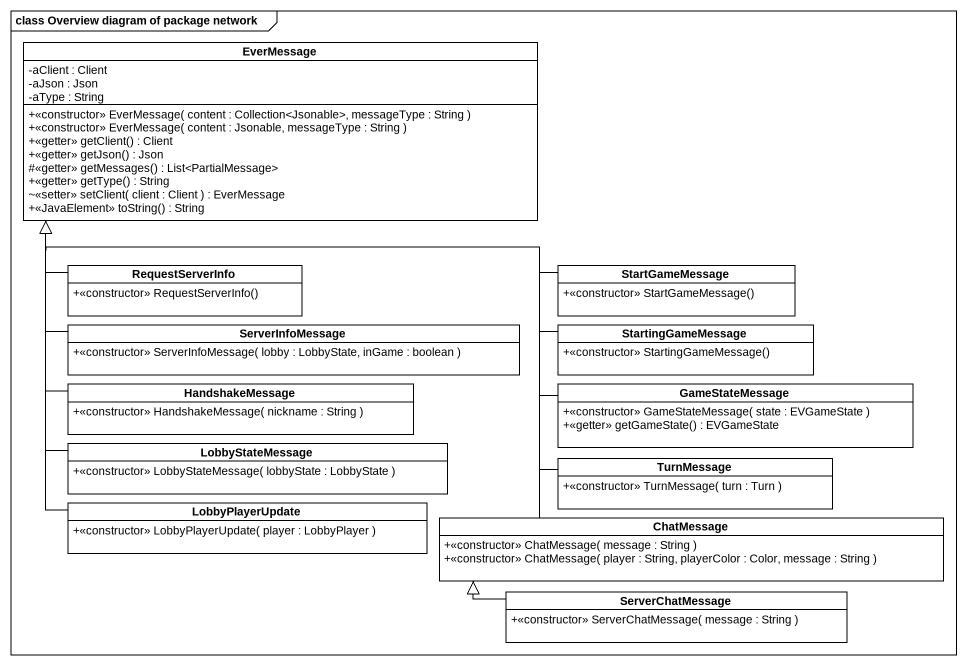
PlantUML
@startuml
mainframe class Overview diagram of package network
hide circle
hide empty members
skinparam classAttributeIconSize 0
class EverMessage {
  -aClient : Client
  -aJson : Json
  -aType : String
  +<<constructor>> EverMessage( content : Collection<Jsonable>, messageType : String )
  +<<constructor>> EverMessage( content : Jsonable, messageType : String )
  +<<getter>> getClient() : Client
  +<<getter>> getJson() : Json
  #<<getter>> getMessages() : List<PartialMessage>
  +<<getter>> getType() : String
  ~<<setter>> setClient( client : Client ) : EverMessage
  +<<JavaElement>> toString() : String
}
class RequestServerInfo {
  +<<constructor>> RequestServerInfo()
}
class StartGameMessage {
  +<<constructor>> StartGameMessage()
}
class ServerInfoMessage {
  +<<constructor>> ServerInfoMessage( lobby : LobbyState, inGame : boolean )
}
class StartingGameMessage {
  +<<constructor>> StartingGameMessage()
}
class HandshakeMessage {
  +<<constructor>> HandshakeMessage( nickname : String )
}
class GameStateMessage {
  +<<constructor>> GameStateMessage( state : EVGameState )
  +<<getter>> getGameState() : EVGameState
}
class LobbyStateMessage {
  +<<constructor>> LobbyStateMessage( lobbyState : LobbyState )
}
class TurnMessage {
  +<<constructor>> TurnMessage( turn : Turn )
}
class LobbyPlayerUpdate {
  +<<constructor>> LobbyPlayerUpdate( player : LobbyPlayer )
}
class ChatMessage {
  +<<constructor>> ChatMessage( message : String )
  +<<constructor>> ChatMessage( player : String, playerColor : Color, message : String )
}
class ServerChatMessage {
  +<<constructor>> ServerChatMessage( message : String )
}
RequestServerInfo -up-|> EverMessage
StartGameMessage -left-|> EverMessage
ServerInfoMessage -up-|> EverMessage
StartingGameMessage -left-|> EverMessage
HandshakeMessage -up-|> EverMessage
GameStateMessage -up-|> EverMessage
LobbyStateMessage -up-|> EverMessage
TurnMessage -up-|> EverMessage
LobbyPlayerUpdate -up-|> EverMessage
ChatMessage -up-|> EverMessage
ServerChatMessage -up-|> ChatMessage
@enduml
